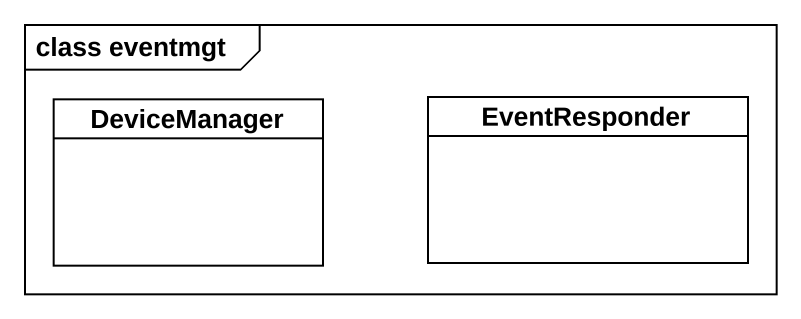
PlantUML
@startuml
mainframe class eventmgt
hide circle
hide empty members
class DeviceManager
class EventResponder
@enduml
